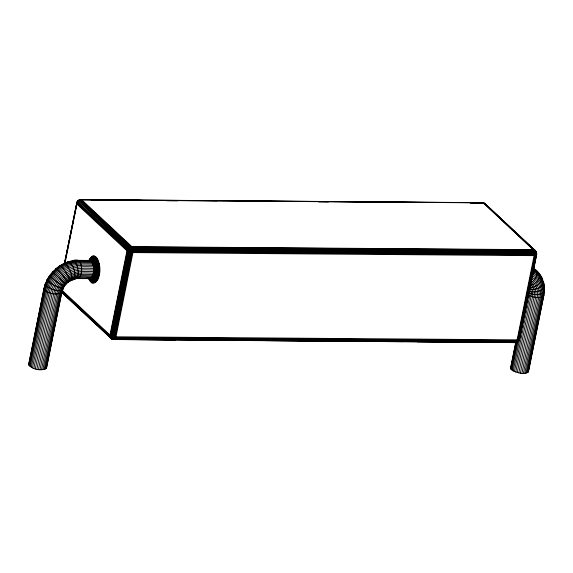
<?xml version="1.0" encoding="UTF-8"?>
<svg xmlns="http://www.w3.org/2000/svg" width="573" height="573" viewBox="0 0 573 573"><rect width="100%" height="100%" fill="white"/><g stroke="black" fill="none" stroke-linecap="round" stroke-linejoin="round"><path stroke-width="0.86" d="M534.344 269.31L535.268 269.611C547.251 279.509 545.303 290.153 529.516 289.487L529.91 291.492C536.478 293.075 549.299 289.967 542.552 280.663M528.714 291.779L528.499 295.174C533.026 297.101 538.964 298.977 543.526 296.356L544.35 291.413L544.078 290.096M92.783 255.945L91.981 258.86L89.646 260.4C92.038 260.45 93.857 258.137 93.886 255.866L91.709 256.446L88.915 260.199M93.886 255.866C102.144 258.731 102.288 283.85 91.959 282.955L91.329 280.082L89.037 278.234C99.079 285.726 99.638 254.476 89.581 260.536C98.133 257.392 98.184 279.803 90.362 279.08M518.723 339.545C519.926 341.164 516.846 342.647 515.421 342.618L113.117 339.524L131.876 246.612L81.867 199.97C80.327 198.831 76.288 200.822 77.484 202.713L127.493 249.355L129.548 250.444L132.435 251.038L534.272 254.104L536.679 253.287L535.44 250.652L484.937 203.587L483.612 202.871L81.867 199.97C79.504 199.791 77.162 201.51 76.682 203.838L64.649 263.494M482.394 203.229L483.096 202.735L533.463 250.014L534.853 253.287L534.781 255.63L517.347 341.179L516.216 342.439L515.285 342.64L493.253 342.368M519.117 340.383L517.784 341.852L515.779 342.453L114.629 339.417C112.201 339.832 109.543 338.056 110.374 335.32L127.356 251.103L129.319 247.78L131.876 246.612L132.915 248.746L132.95 252.614L115.968 336.831C115.839 341.837 108.562 338.894 109.98 335.012L126.955 250.788L128.452 248.088L131.153 246.669L533.026 249.649C535.569 249.606 537.066 252.514 536.657 254.777L513.215 370.975C517.706 372.765 524.496 375.265 528.507 371.648L543.791 295.854L544.35 290.755M61.92 290.189L109.98 335.012L112.165 336.172L115.23 336.802L517.799 339.846L519.546 339.252L536.6 253.459M91.959 282.955L89.094 279.61L89.281 277.934C100.189 292.001 101.622 248.954 89.818 260.429L89.739 258.602M469.967 202.749L483.555 203.121L482.308 202.649L81.158 199.612C78.967 199.418 75.686 201.947 76.954 204.153L126.955 250.788L129.147 251.948L132.213 252.586L534.1 255.651L536.529 255.035C537.008 252.672 535.318 250.243 533.026 249.649L534.065 251.783L534.1 255.651L517.118 339.868L516.438 341.73L515.055 342.647M90.921 282.21L90.799 280.104L89.395 278.134C99.666 288.262 100.626 252.292 89.94 260.45L91.458 258.631L91.709 256.446M515.786 372.063L531.071 296.262L531.286 291.75L530.104 287.66C535.125 287.145 541.743 283.929 541.872 278.22L539.716 274.746L536.98 271.767L533.714 269.367L533.8 273.106L531.35 278.75C537.725 282.51 540.196 290.604 538.67 297.595L523.385 373.388M59.578 266.237C61.984 265.106 64.656 271.215 66.339 273.07C67.177 275.183 70.988 279.338 69.226 281.049M94.968 256.203C94.724 258.487 92.783 260.622 90.405 260.629L72.076 261.009C76.488 259.92 77.441 267.082 77.992 270.22C79.59 277.096 75.443 279.517 69.584 281.114M28.657 364.872L44.2 288.004L43.935 288.513C46.836 293.899 56.269 295.245 61.598 292.71L64.441 285.691L63.295 287.589L61.863 292.209L46.578 368.002C41.8 371.605 31.508 369.592 28.65 364.306L43.935 288.513L45.167 284.079L47.208 279.517L49.93 275.577M28.937 365.474L44.221 289.673C47.265 275.334 59.427 263.265 73.974 260.873M29.481 366.097L44.766 290.296C46.836 280.569 53.045 271.989 61.304 266.538C70.013 260.457 80.965 260.629 91.1 261.123L93.908 260.163L96.013 256.948M30.276 366.72L45.561 290.919C47.616 281.236 53.798 272.691 62.027 267.269C70.708 261.202 81.631 261.388 91.737 261.875L95.268 260.529L96.973 258.072M31.293 367.322L46.571 291.528C48.605 281.973 54.707 273.529 62.829 268.178C71.446 262.155 82.283 262.384 92.31 262.864L95.942 261.689L97.833 259.548M32.496 367.895L47.781 292.101C49.772 282.747 55.739 274.488 63.689 269.253C72.191 263.301 82.906 263.601 92.79 264.046L96.515 263.093L98.556 261.331M33.857 368.41L49.142 292.617C51.076 283.542 56.863 275.527 64.577 270.449C72.936 264.597 83.472 264.991 93.17 265.406L96.959 264.683L99.122 263.358M35.333 368.862L50.617 293.068C52.48 284.337 58.052 276.623 65.472 271.731C73.645 266.001 83.959 266.517 93.435 266.882L96.522 266.588L99.523 265.578M36.88 369.234L52.164 293.433C53.941 285.096 59.255 277.74 66.339 273.07C74.304 267.484 84.367 268.128 93.578 268.443L99.738 267.92M38.448 369.506L53.733 293.713C55.416 285.812 60.452 278.843 67.163 274.417C74.891 268.988 84.675 269.79 93.592 270.041L99.759 270.313M39.988 369.678L55.273 293.885C56.856 286.45 61.598 279.896 67.908 275.735C75.385 270.47 84.868 271.444 93.485 271.616L99.587 272.684M41.464 369.743L56.748 293.949C58.224 287.001 62.658 280.87 68.559 276.974C75.779 271.896 84.954 273.042 93.249 273.135L97.045 273.801L99.236 274.961M42.817 369.7L58.102 293.906C59.477 287.438 63.603 281.73 69.089 278.113C76.059 273.214 84.919 274.531 92.89 274.546L95.913 275.147L98.706 277.074M64.326 263.788L77.14 202.076L76.753 202.541L77.162 203.422L127.17 250.057L131.582 251.74L534.222 254.892L536.736 254.032M64.334 264.067L76.667 203.007M64.728 263.322L65.609 258.932M67.027 251.912L67.908 247.529M69.326 240.51L71.267 230.862M71.625 229.107L73.566 219.452M73.924 217.704L75.872 208.049M76.223 206.294L76.932 202.785M65.1 262.928L76.954 204.153L79.053 200.937L81.867 199.97L80.449 199.648L78.73 200.271L76.753 202.821M44.014 369.549L59.291 293.748C60.573 287.753 64.398 282.46 69.491 279.101C76.209 274.388 84.775 275.878 92.432 275.799L96.092 276.938L98.019 278.958M45.009 369.291L60.294 293.498C61.476 287.94 65.028 283.033 69.748 279.918C76.238 275.384 84.51 277.024 91.881 276.866L95.44 278.199L97.188 280.555M45.79 368.94L61.075 293.147L62.786 288.319L65.809 283.972L69.849 280.541L76.925 277.798L91.974 277.776L94.703 279.194L96.25 281.823M46.32 368.511L61.855 291.643L63.009 288.255M513.215 370.975L510.865 369.119L510.579 367.952L515.671 342.69M510.586 368.518L515.936 342.181M510.865 369.119L516.309 342.11M511.41 369.743L517.032 341.859M512.198 370.366L517.999 341.615L519.46 339.438L518.307 341.386L516.438 341.73L113.977 338.593L110.095 337.117L61.39 291.686M520.062 335.785L522.01 326.137M522.361 324.382L529.438 289.286M529.796 287.531L531.737 277.884M532.095 276.129L534.036 266.481M534.394 264.726L536.335 255.078M514.425 371.54L529.703 295.747L529.91 291.492M517.261 372.507L532.546 296.714C533.291 292.918 532.697 288.778 530.347 285.619C533.764 284.566 536.786 282.26 538.677 279.223C541.872 275.011 537.474 270.785 533.95 268.637M518.809 372.88L534.086 297.079C535.082 292.244 533.893 286.794 530.132 283.406M520.377 373.152L535.655 297.358C536.729 292.137 535.44 286.256 531.386 282.596C534.989 280.011 539.787 273.307 535.268 269.611M521.917 373.324L537.202 297.53C538.534 291.27 536.543 283.957 530.942 280.398M524.739 373.345L540.024 297.552C541.657 290.074 539.007 281.422 532.202 277.396M525.935 373.195L541.22 297.401C542.953 289.451 540.138 280.254 532.904 275.978M526.938 372.937L542.223 297.143C544.056 288.756 541.084 279.051 533.442 274.531M527.712 372.586L542.996 296.793C545.052 287.574 541.392 276.594 532.446 272.462M528.242 372.156L543.784 295.288L543.498 294.687M89.954 281.085L89.753 278.614M78.673 200.607L77.563 201.273L77.921 202.047L127.929 248.689L131.811 250.165L534.265 253.302L536.371 252.772L535.841 251.175L485.431 204.009L483.096 202.735M43.942 289.071L45.389 283.707L45.167 284.079C48.454 289.021 56.455 291.507 62.235 290.432L62.128 289.05M519.317 339.144L519.532 338.414L519.074 340.176L516.939 340.57L115.066 337.504L112.043 336.881L109.894 335.742L61.834 290.919M76.538 203.537L76.882 202.29M519.331 339.968L519.675 338.715M63.431 264.096L63.968 263.365L68.28 261.696L73.308 260.643M69.87 280.698L71.926 279.76C72.262 273.88 69.054 266.402 63.968 263.365L59.628 265.836L55.982 268.909L60.194 265.729L68.824 261.668C73.53 265.227 76.718 273.937 73.681 279.187L73.143 279.216L75.815 278.7M45.203 284.545L49.643 275.942L56.261 268.651L62.908 275.627L67.815 282.417L66.024 284.151L52.523 271.889L59.843 265.664M46.922 281.014L47.623 279.402L47.036 279.76C50.761 284.373 57.307 287.603 63.202 288.205L63.374 287.961M90.326 259.956L90.684 257.334M89.116 260.744C102.116 242.135 102.725 295.718 89.288 279.03M61.598 292.71L61.576 291.041M28.65 364.306L28.915 363.805M517.985 341.68L516.502 342.418L514.346 342.289L516.602 342.389L518.393 339.768L535.375 255.551L534.881 251.719L533.026 249.649C535.125 249.441 537.725 252.937 534.194 252.521L131.89 249.398L128.452 248.088L78.129 200.765L80.721 199.64L482.674 202.756L484.851 203.616L483.204 202.835M536.529 255.035L536.657 254.498M518.651 340.734L516.309 342.504L514.346 342.289L515.141 342.382M515.929 342.346L514.346 342.289M516.495 341.737L516.638 342.31L515.113 342.425M543.526 296.356L543.784 295.288M510.579 367.952L510.837 367.451M47.036 279.76L49.607 275.541M89.918 259.848C102.474 247.658 100.948 293.419 89.352 278.464M77.097 202.14L78.788 200.543L81.867 199.97L80.721 199.64M77.097 201.875L78.788 200.364L81.867 199.97L80.284 199.905L130.429 246.856L132.227 247.464L534.466 250.301L484.357 203.272L482.824 202.684M53.153 272.404L52.53 271.874L49.514 275.663C53.64 279.925 59.105 284.093 64.57 285.97M113.282 339.474L114.457 336.716L131.439 252.5L131.876 246.612L129.641 247.973L127.865 251.404L110.883 335.62L111.363 338.643L113.196 339.252L110.782 338.242M64.477 286.092L66.031 284.136M481.807 203.164L482.803 202.763M55.896 268.615L56.261 268.651M67.442 282.382L67.815 282.417M112.501 339.18L113.196 339.252L111.277 338.672L61.92 292.638M481.241 203.136L482.308 202.649M67.714 282.503L71.926 279.76M79.568 200.12L80.428 199.805L79.11 200.178M63.639 263.609L68.824 261.668M93.041 283.291C93.227 280.691 90.978 278.442 88.392 278.464L76.467 278.378C80.7 279.223 81.495 272.977 81.667 269.947C81.867 264.554 79.919 257.578 72.671 260.686M516.703 342.045L517.426 341.716M516.703 342.181L518.078 341.272M71.145 279.989L76.402 278.378M77.835 201.266L78.3 201.144M67.822 261.983L71.224 261.202M483.018 203.007L485.431 204.009M113.411 339.488L114.407 339.094L115.23 336.802L132.213 252.586L132.442 248.725L131.876 246.612L129.885 252.177L112.902 336.394L112.659 339.137L113.196 339.252L111.857 338.987L61.676 292.294M84.689 260.429L77.018 260.371L89.682 260.407C96.658 261.073 96.135 281.83 87.698 277.969M90.326 260.199C97.238 261.861 97.116 278.07 89.825 278.764M89.116 278.693C91.752 278.213 94.087 280.67 94.144 283.212M75.163 278.471L91.286 278.378L93.893 279.896L95.225 282.718M75.178 278.743L77.928 278.542M81.516 199.719L81.101 199.827L81.867 199.97C81.158 199.576 78.121 199.626 79.053 200.937L129.061 247.579L132.442 248.725L534.065 251.783L535.626 251.389L534.946 250.222M91.15 199.884L141.187 200.264M167.094 200.457L217.124 200.837M243.038 201.03L293.068 201.41M318.982 201.61L368.117 201.983M394.919 202.183L444.061 202.556M91.701 200.185L101.528 200.264M166.75 200.758L177.472 200.837M242.694 201.331L253.416 201.41M318.638 201.904L328.465 201.983M394.582 202.477L404.409 202.556M470.519 203.057L480.346 203.129M77.19 278.6L89.854 278.636C95.032 274.847 95.254 263.867 89.682 260.407M146.251 339.502L175.732 339.725M222.195 340.076L251.676 340.298M298.132 340.649L327.62 340.871M374.076 341.221L402.669 341.444M449.125 341.795L478.613 342.017M114.435 339.502L175.188 339.961M190.379 340.076L251.132 340.541M265.428 340.649L327.076 341.114M341.365 341.221L403.012 341.687M417.309 341.795L478.956 342.26M481.943 202.67L482.559 202.656M114.271 339.581L113.518 339.524M482.308 202.692L482.932 202.778M482.695 202.735L483.712 203.078L533.721 249.95L132.069 246.977L131.153 246.669L81.072 199.877L79.511 200.07L129.727 247.156L131.969 248.009L533.871 251.11C536.17 251.268 534.53 249.377 533.026 249.649C535.254 250.458 536.729 252.901 536.264 255.25L519.281 339.467L518.744 340.828L517.347 341.179L114.872 338.134L111.986 337.54L109.93 336.451L61.877 291.628M112.372 339.295L111.534 338.414L111.484 335.907L128.467 251.69L130.028 248.152L131.876 246.612L130.465 248.324L129.147 251.948L112.165 336.172L112.057 338.614L113.01 339.424M89.753 278.743L88.392 278.041M537.087 272.29L538.047 272.626M483.612 202.871L484.679 203.845M528.757 293.118C533.527 294.837 539.974 295.618 544.064 292.051C544.515 284.129 540.919 275.885 533.964 271.738M485.138 204.06L486.119 205.141M533.964 268.909L536.607 270.857M533.936 270.485L537.13 272.834L539.816 275.749L541.922 279.151M110.381 337.719L112.623 338.786L114.972 339.123L517.097 342.081L518.379 340.992L518.894 339.646L535.877 255.429L535.554 252.349L533.026 249.649L535.153 250.673L536.156 251.855M89.617 278.55L90.119 278.972M489.363 208.164L492.608 211.193M493.912 212.404L497.156 215.434M499.104 217.253L501.053 219.072M503.653 221.493L509.497 226.944M513.394 230.575L519.89 236.635M523.135 239.664L526.379 242.694M528.327 244.506L531.579 247.536M532.876 248.746L536.12 251.776L536.679 253.022M68.337 297.989L72.234 301.627M79.382 308.288L81.975 310.709M85.227 313.739L86.523 314.949M93.664 321.618L96.264 324.039M102.109 329.489L106.005 333.121M536.12 251.776L536.543 252.736M543.397 284.946L544.214 286.328L544.35 291.413M485.181 203.809L485.775 204.869M538.821 273.163L541.872 278.22M46.291 366.842L46.578 368.002M88.614 278.421L89.094 279.61M541.32 277.49L543.405 282.962M484.027 203.265L484.156 203.644M543.097 281.343L544.214 287.08M536.285 252.442L536.328 253.159M528.499 371.089L528.507 371.648"/></g></svg>
